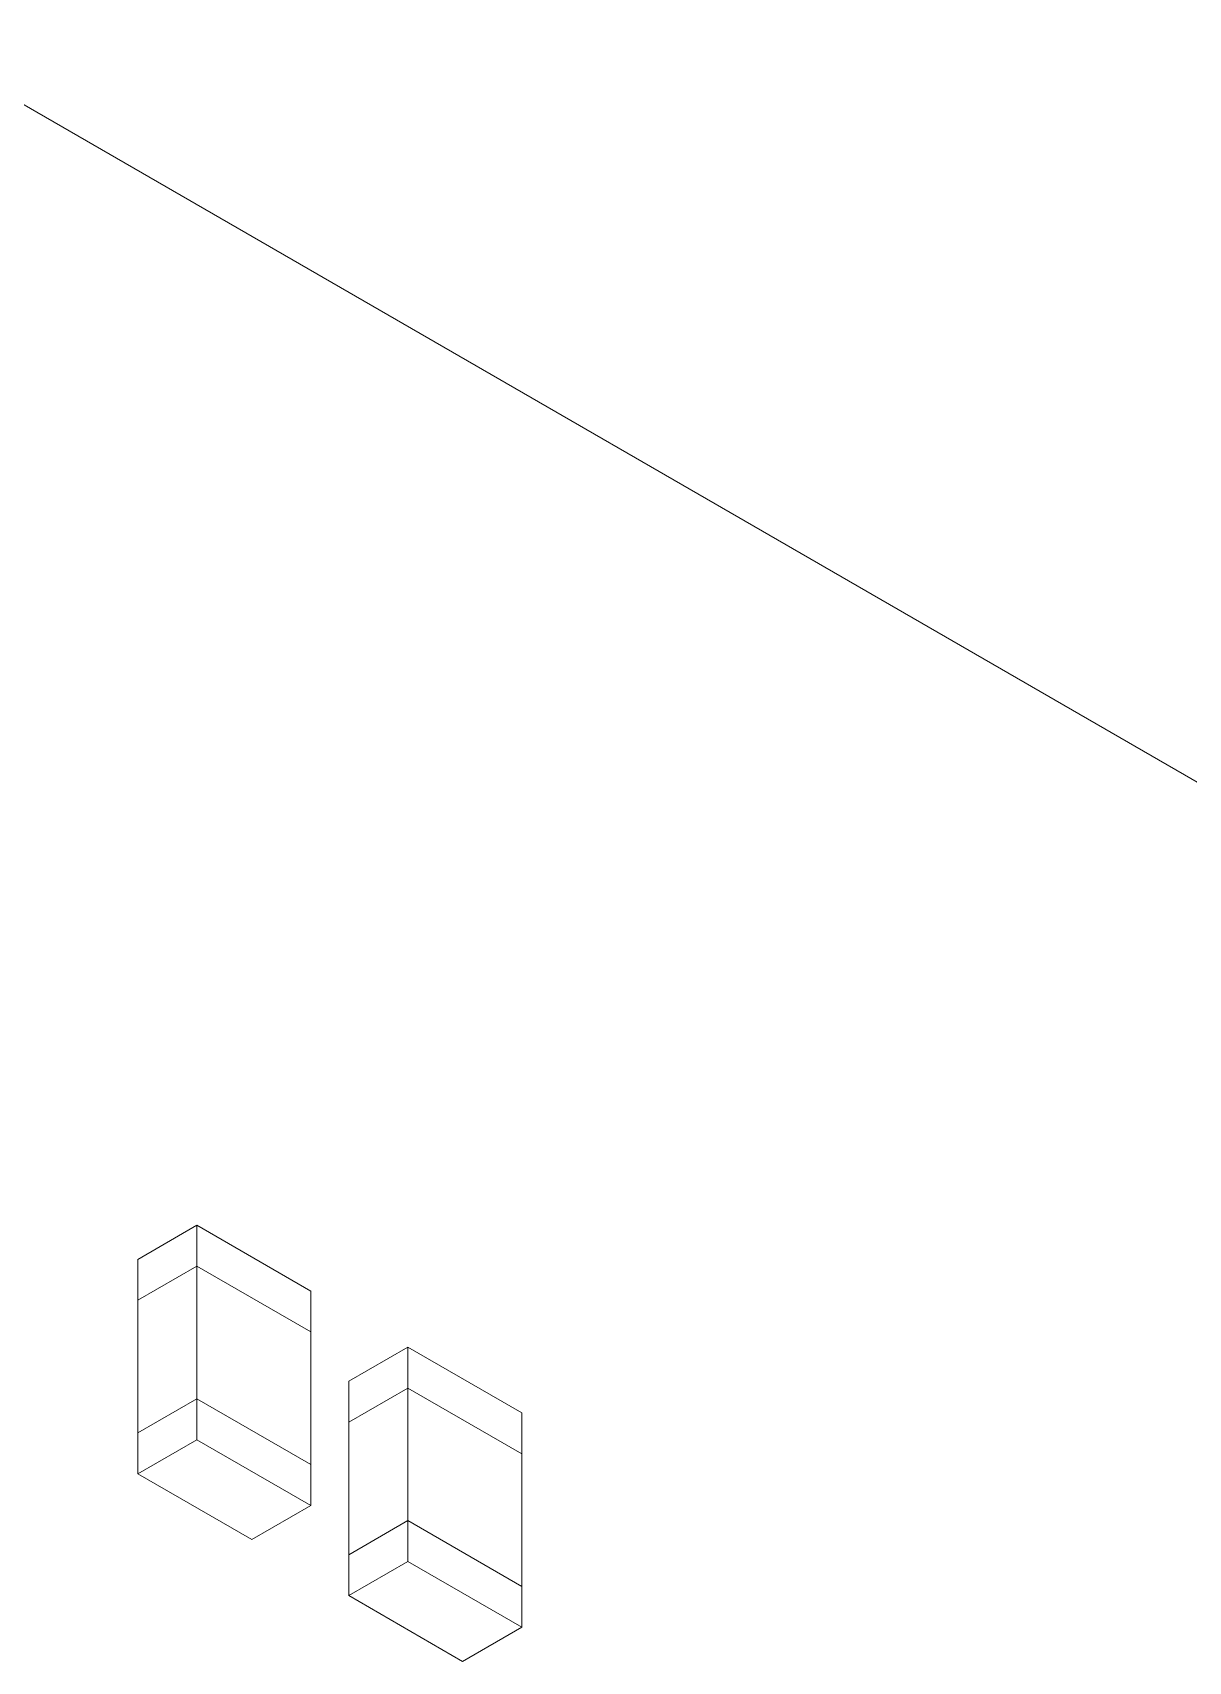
# Model space of a CAD drawing. Header units: millimetres. Extents: x -1 to 4028, y -898 to 1238.
# Drawn here: x 3207.26 to 3226.64, y 1031.67 to 1058.96 of the extents above; entities that cross this region are included whole.
import ezdxf

# ---------------------------------------------------------------- set-up
doc = ezdxf.new("R2010")
doc.units = ezdxf.units.MM
doc.layers.add('Тонкая (0.2)', color=250, linetype='Continuous', lineweight=20)

msp = doc.modelspace()

# ---------------------------------------------------------------- linework, layer by layer
at = {"layer": 'Тонкая (0.2)', "color": 18, "true_color": 0x000000}
for p, q in [((3201.298, 1061.114), (3246.591, 1034.964)), ((3209.028, 1038.407), (3210.018, 1038.979)), ((3210.018, 1038.979), (3210.018, 1038.293)), ((3211.927, 1037.877), (3210.018, 1038.979)), ((3209.028, 1038.407), (3209.028, 1037.721)), ((3209.028, 1037.721), (3210.018, 1038.293)), ((3209.028, 1037.721), (3210.018, 1038.293)), ((3210.018, 1038.293), (3211.927, 1037.191)), ((3210.018, 1038.293), (3210.018, 1036.072)), ((3211.927, 1037.191), (3210.018, 1038.293)), ((3211.927, 1037.191), (3211.927, 1037.877)), ((3209.028, 1037.721), (3209.028, 1035.501)), ((3211.927, 1034.97), (3211.927, 1037.191)), ((3212.564, 1036.366), (3213.554, 1036.938)), ((3213.554, 1036.938), (3213.554, 1036.252)), ((3215.463, 1035.835), (3213.554, 1036.938)), ((3212.564, 1036.366), (3212.564, 1035.68)), ((3212.564, 1035.68), (3213.554, 1036.252)), ((3212.564, 1035.68), (3213.554, 1036.252)), ((3213.554, 1036.252), (3215.463, 1035.149)), ((3213.554, 1036.252), (3213.554, 1034.031)), ((3215.463, 1035.149), (3213.554, 1036.252)), ((3209.028, 1035.501), (3210.018, 1036.072)), ((3209.028, 1035.501), (3210.018, 1036.072)), ((3210.018, 1036.072), (3211.927, 1034.97)), ((3210.018, 1036.072), (3210.018, 1035.386)), ((3211.927, 1034.97), (3210.018, 1036.072)), ((3212.564, 1035.68), (3212.564, 1033.459)), ((3215.463, 1035.149), (3215.463, 1035.835)), ((3209.028, 1035.501), (3209.028, 1034.815)), ((3209.028, 1034.815), (3210.018, 1035.386)), ((3210.018, 1035.386), (3211.927, 1034.284)), ((3215.463, 1032.929), (3215.463, 1035.149)), ((3211.927, 1034.284), (3211.927, 1034.97)), ((3209.028, 1034.815), (3210.938, 1033.712)), ((3210.938, 1033.712), (3211.927, 1034.284)), ((3212.564, 1033.459), (3213.554, 1034.031)), ((3212.564, 1033.459), (3213.554, 1034.031)), ((3213.554, 1034.031), (3215.463, 1032.929)), ((3213.554, 1034.031), (3213.554, 1033.345)), ((3215.463, 1032.929), (3213.554, 1034.031)), ((3212.564, 1033.459), (3212.564, 1032.773)), ((3212.564, 1032.773), (3213.554, 1033.345)), ((3213.554, 1033.345), (3215.463, 1032.243)), ((3212.564, 1032.773), (3214.473, 1031.671)), ((3215.463, 1032.243), (3215.463, 1032.929)), ((3214.473, 1031.671), (3215.463, 1032.243))]:
    msp.add_line(p, q, dxfattribs=at)

doc.saveas('drawing.dxf')
